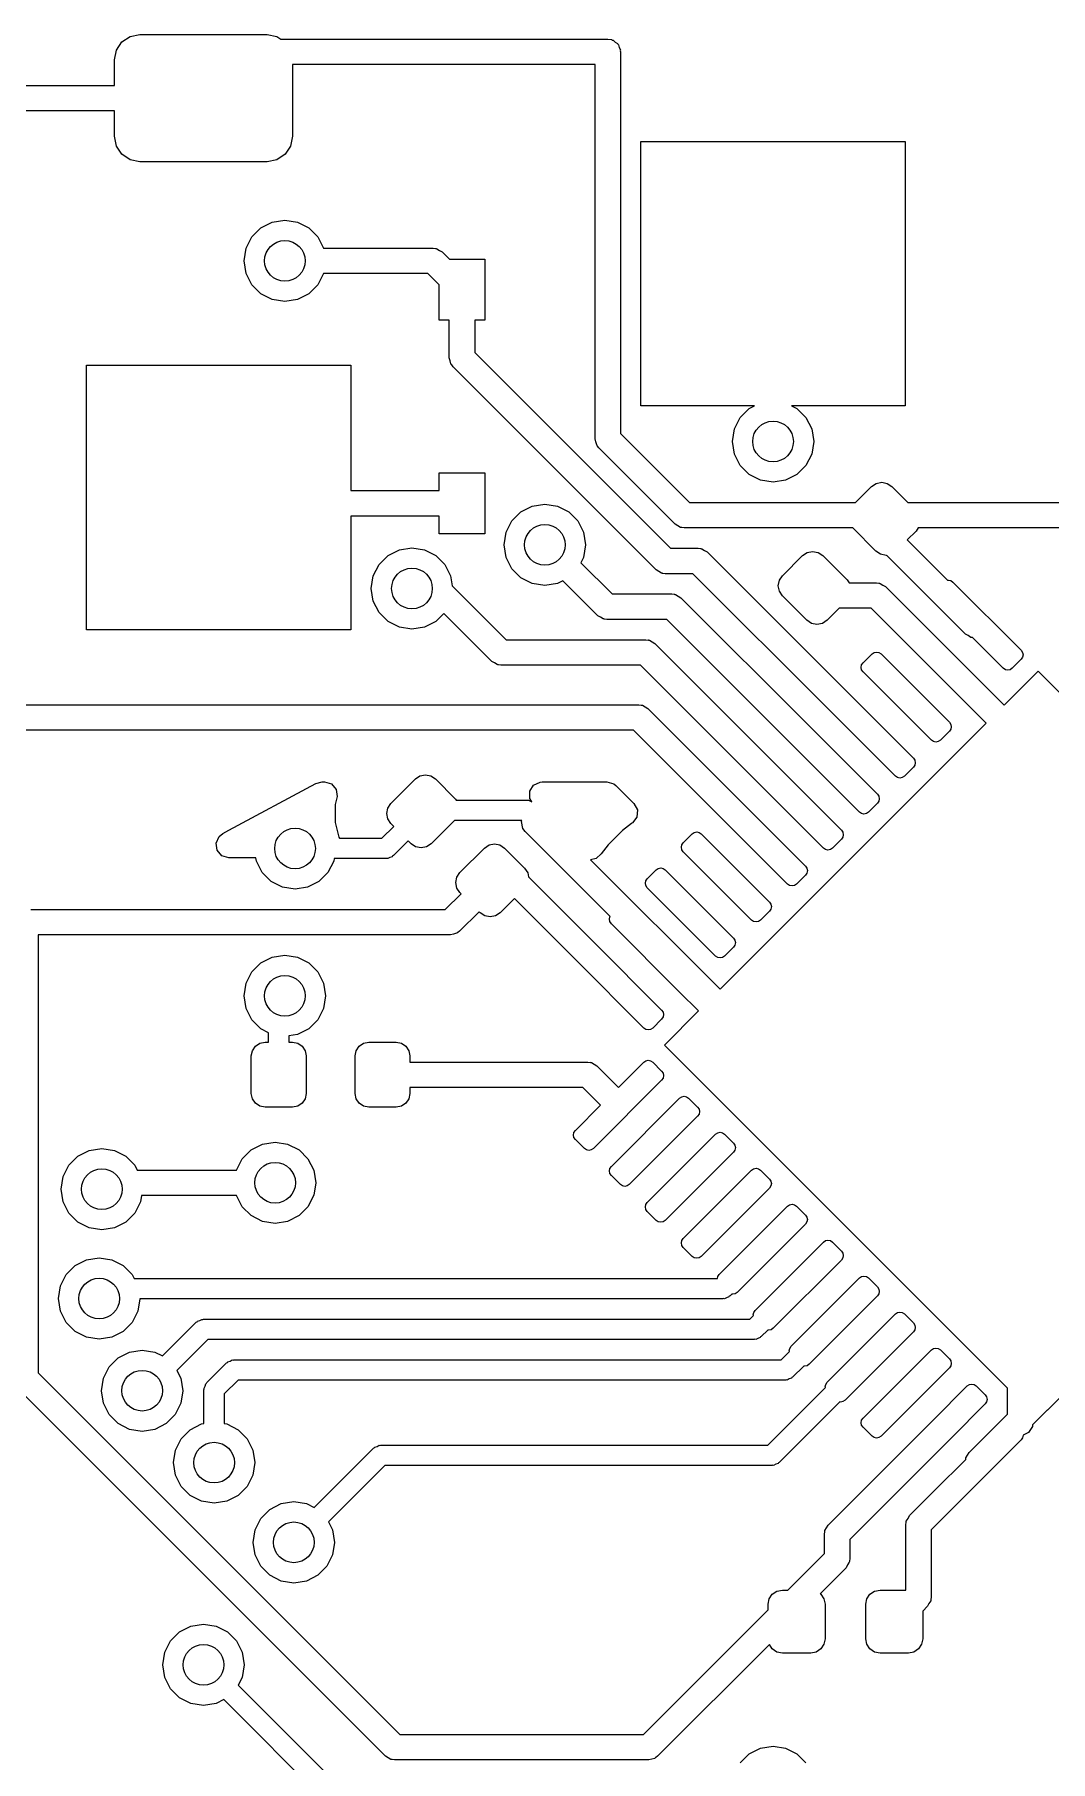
# Model space of a CAD drawing. Extents: x 3.08 to 5.54, y -3.21 to -0.59.
# Drawn here: x 3.99 to 4.383, y -1.644 to -0.975 of the extents above; entities that cross this region are included whole.
import ezdxf

# ---------------------------------------------------------------- set-up
doc = ezdxf.new("R2010")
doc.units = 0
doc.header["$MEASUREMENT"] = 0
doc.layers.add('BLACK', color=7, linetype='CONTINUOUS')

msp = doc.modelspace()

# ---------------------------------------------------------------- linework, layer by layer
at = {"layer": 'BLACK', "linetype": 'CONTINUOUS'}
for p, q in [((4.02675, -0.976143), (4.03051, -0.975394)), ((4.03051, -0.975394), (4.07972, -0.975394)), ((4.07972, -0.975394), (4.08349, -0.976143)), ((4.02067, -0.985236), (4.02142, -0.98147)), ((4.02142, -0.98147), (4.02355, -0.978276)), ((4.02355, -0.978276), (4.02675, -0.976143)), ((4.08349, -0.976143), (4.08499, -0.977146)), ((4.08499, -0.977146), (4.21163, -0.977146)), ((4.21163, -0.977146), (4.21303, -0.977349)), ((4.21303, -0.977349), (4.21333, -0.977542)), ((4.21333, -0.977542), (4.21368, -0.977593)), ((4.21368, -0.977593), (4.21447, -0.978282)), ((4.21447, -0.978282), (4.21536, -0.978852)), ((4.21536, -0.978852), (4.2155, -0.979176)), ((4.2155, -0.979176), (4.21577, -0.979409)), ((4.21577, -0.979409), (4.21607, -0.980417)), ((4.21607, -0.980417), (4.2165, -0.981374)), ((4.2165, -0.981374), (4.21645, -0.981726)), ((4.21645, -0.981726), (4.21655, -0.982067)), ((4.21655, -0.982067), (4.21655, -1.12983)), ((4.02067, -0.995079), (4.02067, -0.985236)), ((4.20671, -0.986989), (4.08957, -0.986989)), ((4.08957, -0.986989), (4.08957, -1.01476)), ((4.20671, -1.13187), (4.20671, -0.986989)), ((3.98224, -0.995079), (4.02067, -0.995079)), ((4.02067, -1.00492), (3.98428, -1.00492)), ((4.02067, -1.01476), (4.02067, -1.00492)), ((4.02142, -1.01853), (4.02067, -1.01476)), ((4.08957, -1.01476), (4.08882, -1.01853)), ((4.02355, -1.02172), (4.02142, -1.01853)), ((4.02675, -1.02386), (4.02355, -1.02172)), ((4.08668, -1.02172), (4.08349, -1.02386)), ((4.08882, -1.01853), (4.08668, -1.02172)), ((4.22441, -1.11909), (4.22441, -1.01673)), ((4.22441, -1.01673), (4.32677, -1.01673)), ((4.32677, -1.01673), (4.32677, -1.11909)), ((4.03051, -1.02461), (4.02675, -1.02386)), ((4.07972, -1.02461), (4.03051, -1.02461)), ((4.08349, -1.02386), (4.07972, -1.02461)), ((4.07736, -1.05025), (4.08175, -1.04801)), ((4.08175, -1.04801), (4.08661, -1.04724)), ((4.08661, -1.04724), (4.09148, -1.04801)), ((4.09148, -1.04801), (4.09587, -1.05025)), ((4.07164, -1.05813), (4.07387, -1.05374)), ((4.07387, -1.05374), (4.07736, -1.05025)), ((4.09587, -1.05025), (4.09935, -1.05374)), ((4.09935, -1.05374), (4.10156, -1.05807)), ((4.07087, -1.06299), (4.07164, -1.05813)), ((4.10156, -1.05807), (4.14403, -1.05807)), ((4.14403, -1.05807), (4.14489, -1.0582)), ((4.14489, -1.0582), (4.14508, -1.05818)), ((4.14508, -1.05818), (4.14517, -1.05824)), ((4.14517, -1.05824), (4.14543, -1.05827)), ((4.14543, -1.05827), (4.14644, -1.05893)), ((4.14644, -1.05893), (4.14751, -1.05951)), ((4.14751, -1.05951), (4.15033, -1.06234)), ((4.15033, -1.06234), (4.16404, -1.06234)), ((4.16404, -1.06234), (4.16404, -1.08596)), ((4.07164, -1.06786), (4.07087, -1.06299)), ((4.07387, -1.07225), (4.07164, -1.06786)), ((4.10156, -1.06791), (4.09935, -1.07225)), ((4.14199, -1.06791), (4.10156, -1.06791)), ((4.14632, -1.07225), (4.14199, -1.06791)), ((4.07736, -1.07573), (4.07387, -1.07225)), ((4.08175, -1.07797), (4.07736, -1.07573)), ((4.09587, -1.07573), (4.09148, -1.07797)), ((4.09935, -1.07225), (4.09587, -1.07573)), ((4.14632, -1.08596), (4.14632, -1.07225)), ((4.08661, -1.07874), (4.08175, -1.07797)), ((4.09148, -1.07797), (4.08661, -1.07874)), ((4.15026, -1.08596), (4.14632, -1.08596)), ((4.15026, -1.10045), (4.15026, -1.08596)), ((4.16404, -1.08596), (4.1601, -1.08596)), ((4.1601, -1.08596), (4.1601, -1.09841)), ((4.1506, -1.10161), (4.15026, -1.10045)), ((4.15086, -1.1028), (4.1506, -1.10161)), ((4.1601, -1.09841), (4.23589, -1.17419)), ((4.00984, -1.20571), (4.00984, -1.10335)), ((4.00984, -1.10335), (4.1122, -1.10335)), ((4.1122, -1.10335), (4.1122, -1.1519)), ((4.15101, -1.103), (4.15086, -1.1028)), ((4.15104, -1.10311), (4.15101, -1.103)), ((4.15118, -1.10323), (4.15104, -1.10311)), ((4.1517, -1.10393), (4.15118, -1.10323)), ((4.23037, -1.18259), (4.1517, -1.10393)), ((4.26841, -1.11909), (4.22441, -1.11909)), ((4.26285, -1.12364), (4.26633, -1.12015)), ((4.26633, -1.12015), (4.26841, -1.11909)), ((4.32677, -1.11909), (4.28277, -1.11909)), ((4.28277, -1.11909), (4.28484, -1.12015)), ((4.28484, -1.12015), (4.28833, -1.12364)), ((4.25984, -1.13289), (4.26061, -1.12803)), ((4.26061, -1.12803), (4.26285, -1.12364)), ((4.28833, -1.12364), (4.29057, -1.12803)), ((4.29057, -1.12803), (4.29134, -1.13289)), ((4.20705, -1.13303), (4.20671, -1.13187)), ((4.20731, -1.13422), (4.20705, -1.13303)), ((4.20746, -1.13442), (4.20731, -1.13422)), ((4.20749, -1.13453), (4.20746, -1.13442)), ((4.20763, -1.13465), (4.20749, -1.13453)), ((4.20815, -1.13535), (4.20763, -1.13465)), ((4.2377, -1.1649), (4.20815, -1.13535)), ((4.21655, -1.12983), (4.24322, -1.1565)), ((4.26061, -1.13776), (4.25984, -1.13289)), ((4.29134, -1.13289), (4.29057, -1.13776)), ((4.26285, -1.14215), (4.26061, -1.13776)), ((4.26633, -1.14563), (4.26285, -1.14215)), ((4.28833, -1.14215), (4.28484, -1.14563)), ((4.29057, -1.13776), (4.28833, -1.14215)), ((4.14632, -1.1519), (4.14632, -1.14501)), ((4.14632, -1.14501), (4.16404, -1.14501)), ((4.16404, -1.14501), (4.16404, -1.16863)), ((4.27072, -1.14787), (4.26633, -1.14563)), ((4.27559, -1.14864), (4.27072, -1.14787)), ((4.28045, -1.14787), (4.27559, -1.14864)), ((4.28484, -1.14563), (4.28045, -1.14787)), ((4.31375, -1.15029), (4.31554, -1.1491)), ((4.31554, -1.1491), (4.31765, -1.14868)), ((4.31765, -1.14868), (4.31975, -1.1491)), ((4.31975, -1.1491), (4.32154, -1.15029)), ((4.1122, -1.1519), (4.14632, -1.1519)), ((4.30754, -1.1565), (4.31375, -1.15029)), ((4.32154, -1.15029), (4.32775, -1.1565)), ((4.14632, -1.16174), (4.1122, -1.16174)), ((4.1122, -1.16174), (4.1122, -1.20571)), ((4.14632, -1.16863), (4.14632, -1.16174)), ((4.17452, -1.16361), (4.178, -1.16013)), ((4.178, -1.16013), (4.18239, -1.15789)), ((4.18239, -1.15789), (4.18726, -1.15712)), ((4.18726, -1.15712), (4.19213, -1.15789)), ((4.19213, -1.15789), (4.19652, -1.16013)), ((4.19652, -1.16013), (4.2, -1.16361)), ((4.24322, -1.1565), (4.30754, -1.1565)), ((4.32775, -1.1565), (4.3921, -1.1565)), ((4.16404, -1.16863), (4.14632, -1.16863)), ((4.17151, -1.17287), (4.17228, -1.168)), ((4.17228, -1.168), (4.17452, -1.16361)), ((4.2, -1.16361), (4.20224, -1.168)), ((4.20224, -1.168), (4.20301, -1.17287)), ((4.23876, -1.16548), (4.2377, -1.1649)), ((4.23978, -1.16614), (4.23876, -1.16548)), ((4.24003, -1.16617), (4.23978, -1.16614)), ((4.24013, -1.16623), (4.24003, -1.16617)), ((4.24031, -1.16621), (4.24013, -1.16623)), ((4.24118, -1.16634), (4.24031, -1.16621)), ((4.30641, -1.16634), (4.24118, -1.16634)), ((4.31542, -1.17535), (4.30641, -1.16634)), ((4.33101, -1.16755), (4.32756, -1.171)), ((4.33182, -1.16634), (4.33101, -1.16755)), ((4.3921, -1.16634), (4.33182, -1.16634)), ((4.12655, -1.17702), (4.13094, -1.17479)), ((4.13094, -1.17479), (4.13581, -1.17402)), ((4.13581, -1.17402), (4.14067, -1.17479)), ((4.14067, -1.17479), (4.14506, -1.17702)), ((4.17228, -1.17773), (4.17151, -1.17287)), ((4.20301, -1.17287), (4.20224, -1.17773)), ((4.23589, -1.17419), (4.2466, -1.17419)), ((4.2466, -1.17419), (4.24747, -1.17432)), ((4.24747, -1.17432), (4.24765, -1.17431)), ((4.24765, -1.17431), (4.24775, -1.17436)), ((4.24775, -1.17436), (4.248, -1.1744)), ((4.248, -1.1744), (4.24902, -1.17505)), ((4.24902, -1.17505), (4.25008, -1.17564)), ((4.25008, -1.17564), (4.30346, -1.22901)), ((4.28702, -1.17702), (4.28881, -1.17582)), ((4.28881, -1.17582), (4.29092, -1.1754)), ((4.29092, -1.1754), (4.29303, -1.17582)), ((4.29303, -1.17582), (4.29482, -1.17702)), ((4.31721, -1.17654), (4.31542, -1.17535)), ((4.32756, -1.171), (4.34316, -1.1866)), ((4.12083, -1.1849), (4.12306, -1.18051)), ((4.12306, -1.18051), (4.12655, -1.17702)), ((4.14506, -1.17702), (4.14855, -1.18051)), ((4.14855, -1.18051), (4.15078, -1.1849)), ((4.17452, -1.18212), (4.17228, -1.17773)), ((4.178, -1.18561), (4.17452, -1.18212)), ((4.20224, -1.17773), (4.20117, -1.17982)), ((4.20117, -1.17982), (4.21325, -1.19189)), ((4.23143, -1.18318), (4.23037, -1.18259)), ((4.27923, -1.18481), (4.28702, -1.17702)), ((4.29482, -1.17702), (4.30428, -1.18648)), ((4.31932, -1.17696), (4.31721, -1.17654)), ((4.31956, -1.17691), (4.31932, -1.17696)), ((4.35009, -1.20744), (4.31956, -1.17691)), ((4.12006, -1.18976), (4.12083, -1.1849)), ((4.15078, -1.1849), (4.15138, -1.1887)), ((4.15138, -1.1887), (4.17227, -1.20959)), ((4.18239, -1.18784), (4.178, -1.18561)), ((4.18726, -1.18861), (4.18239, -1.18784)), ((4.19213, -1.18784), (4.18726, -1.18861)), ((4.19421, -1.18678), (4.19213, -1.18784)), ((4.20773, -1.20029), (4.19421, -1.18678)), ((4.23245, -1.18383), (4.23143, -1.18318)), ((4.2327, -1.18387), (4.23245, -1.18383)), ((4.2328, -1.18392), (4.2327, -1.18387)), ((4.23298, -1.18391), (4.2328, -1.18392)), ((4.23385, -1.18404), (4.23298, -1.18391)), ((4.24456, -1.18404), (4.23385, -1.18404)), ((4.2965, -1.23597), (4.24456, -1.18404)), ((4.27761, -1.18871), (4.27803, -1.1866)), ((4.27803, -1.19082), (4.27761, -1.18871)), ((4.27803, -1.1866), (4.27923, -1.18481)), ((4.30428, -1.18648), (4.30501, -1.18758)), ((4.30501, -1.18758), (4.31566, -1.18758)), ((4.31566, -1.18758), (4.31653, -1.1877)), ((4.31653, -1.1877), (4.31671, -1.18769)), ((4.31671, -1.18769), (4.31681, -1.18774)), ((4.31681, -1.18774), (4.31706, -1.18778)), ((4.31706, -1.18778), (4.31808, -1.18844)), ((4.31808, -1.18844), (4.31914, -1.18902)), ((4.31914, -1.18902), (4.3313, -1.20118)), ((4.34316, -1.1866), (4.34348, -1.18654)), ((4.34348, -1.18654), (4.34442, -1.18672)), ((4.34442, -1.18672), (4.34522, -1.18726)), ((4.34522, -1.18726), (4.37167, -1.2137)), ((4.12083, -1.19463), (4.12006, -1.18976)), ((4.12306, -1.19902), (4.12083, -1.19463)), ((4.21325, -1.19189), (4.23646, -1.19189)), ((4.23646, -1.19189), (4.23733, -1.19202)), ((4.23733, -1.19202), (4.23751, -1.192)), ((4.23751, -1.192), (4.23761, -1.19206)), ((4.23761, -1.19206), (4.23786, -1.19209)), ((4.23786, -1.19209), (4.23888, -1.19275)), ((4.23888, -1.19275), (4.23994, -1.19333)), ((4.23994, -1.19333), (4.28954, -1.24293)), ((4.27923, -1.19261), (4.27803, -1.19082)), ((4.28869, -1.20207), (4.27923, -1.19261)), ((4.12655, -1.2025), (4.12306, -1.19902)), ((4.13094, -1.20474), (4.12655, -1.2025)), ((4.14506, -1.2025), (4.14067, -1.20474)), ((4.14817, -1.1994), (4.14506, -1.2025)), ((4.16676, -1.21799), (4.14817, -1.1994)), ((4.20879, -1.20087), (4.20773, -1.20029)), ((4.20981, -1.20153), (4.20879, -1.20087)), ((4.21006, -1.20157), (4.20981, -1.20153)), ((4.21016, -1.20162), (4.21006, -1.20157)), ((4.21034, -1.20161), (4.21016, -1.20162)), ((4.21121, -1.20173), (4.21034, -1.20161)), ((4.23442, -1.20173), (4.21121, -1.20173)), ((4.28258, -1.24989), (4.23442, -1.20173)), ((4.29048, -1.20327), (4.28869, -1.20207)), ((4.29649, -1.20207), (4.2947, -1.20327)), ((4.30114, -1.19742), (4.29649, -1.20207)), ((4.31362, -1.19742), (4.30114, -1.19742)), ((4.32434, -1.20814), (4.31362, -1.19742)), ((4.3313, -1.20118), (4.3313, -1.20118)), ((4.3313, -1.20118), (4.35775, -1.22762)), ((4.1122, -1.20571), (4.00984, -1.20571)), ((4.13581, -1.20551), (4.13094, -1.20474)), ((4.14067, -1.20474), (4.13581, -1.20551)), ((4.17227, -1.20959), (4.22632, -1.20959)), ((4.22632, -1.20959), (4.22719, -1.20971)), ((4.29259, -1.20369), (4.29048, -1.20327)), ((4.2947, -1.20327), (4.29259, -1.20369)), ((4.35079, -1.23458), (4.32434, -1.20814)), ((4.32434, -1.20814), (4.32434, -1.20814)), ((4.35115, -1.20802), (4.35009, -1.20744)), ((4.35217, -1.20868), (4.35115, -1.20802)), ((4.35242, -1.20871), (4.35217, -1.20868)), ((4.35252, -1.20877), (4.35242, -1.20871)), ((4.3527, -1.20876), (4.35252, -1.20877)), ((4.35282, -1.20877), (4.3527, -1.20876)), ((4.36471, -1.22066), (4.35282, -1.20877)), ((4.22719, -1.20971), (4.22737, -1.2097)), ((4.22737, -1.2097), (4.22747, -1.20976)), ((4.22747, -1.20976), (4.22772, -1.20979)), ((4.22772, -1.20979), (4.22874, -1.21045)), ((4.22874, -1.21045), (4.2298, -1.21103)), ((4.2298, -1.21103), (4.27562, -1.25685)), ((4.31042, -1.21858), (4.3139, -1.2151)), ((4.3139, -1.2151), (4.3147, -1.21456)), ((4.3147, -1.21456), (4.31564, -1.21437)), ((4.31564, -1.21437), (4.31658, -1.21456)), ((4.31658, -1.21456), (4.31738, -1.2151)), ((4.31738, -1.2151), (4.34383, -1.24154)), ((4.37167, -1.2137), (4.3722, -1.2145)), ((4.3722, -1.2145), (4.37239, -1.21544)), ((4.37239, -1.21544), (4.3722, -1.21639)), ((4.16782, -1.21857), (4.16676, -1.21799)), ((4.16884, -1.21923), (4.16782, -1.21857)), ((4.16909, -1.21927), (4.16884, -1.21923)), ((4.16919, -1.21932), (4.16909, -1.21927)), ((4.16937, -1.21931), (4.16919, -1.21932)), ((4.17024, -1.21943), (4.16937, -1.21931)), ((4.22428, -1.21943), (4.17024, -1.21943)), ((4.26866, -1.26381), (4.22428, -1.21943)), ((4.3097, -1.22032), (4.30989, -1.21937)), ((4.30989, -1.22126), (4.3097, -1.22032)), ((4.30989, -1.21937), (4.31042, -1.21858)), ((4.31042, -1.22206), (4.30989, -1.22126)), ((4.33687, -1.2485), (4.31042, -1.22206)), ((4.36551, -1.2212), (4.36471, -1.22066)), ((4.36506, -1.23493), (4.37828, -1.22171)), ((4.36645, -1.22138), (4.36551, -1.2212)), ((4.36739, -1.2212), (4.36645, -1.22138)), ((4.36819, -1.22066), (4.36739, -1.2212)), ((4.37167, -1.21718), (4.36819, -1.22066)), ((4.3722, -1.21639), (4.37167, -1.21718)), ((4.37828, -1.22171), (4.43326, -1.27669)), ((4.30346, -1.22901), (4.30346, -1.22901)), ((4.30346, -1.22901), (4.32991, -1.25546)), ((4.35775, -1.22762), (4.35775, -1.22762)), ((4.35775, -1.22762), (4.36506, -1.23493)), ((3.96228, -1.23475), (4.22364, -1.23475)), ((4.22364, -1.23475), (4.22451, -1.23488)), ((4.22451, -1.23488), (4.22469, -1.23486)), ((4.22469, -1.23486), (4.22479, -1.23492)), ((4.22479, -1.23492), (4.22504, -1.23495)), ((4.22504, -1.23495), (4.22606, -1.23561)), ((4.22606, -1.23561), (4.22712, -1.23619)), ((4.22712, -1.23619), (4.2617, -1.27077)), ((4.32295, -1.26242), (4.2965, -1.23597)), ((4.2965, -1.23597), (4.2965, -1.23597)), ((4.3581, -1.24189), (4.35079, -1.23458)), ((4.35079, -1.23458), (4.35079, -1.23458)), ((4.25511, -1.34488), (4.3581, -1.24189)), ((4.28954, -1.24293), (4.28954, -1.24293)), ((4.28954, -1.24293), (4.31599, -1.26938)), ((4.34383, -1.24154), (4.34436, -1.24234)), ((4.34436, -1.24234), (4.34455, -1.24328)), ((4.2216, -1.24459), (3.96228, -1.24459)), ((4.25474, -1.27773), (4.2216, -1.24459)), ((4.33767, -1.24904), (4.33687, -1.2485)), ((4.33861, -1.24922), (4.33767, -1.24904)), ((4.33955, -1.24904), (4.33861, -1.24922)), ((4.34035, -1.2485), (4.33955, -1.24904)), ((4.34383, -1.24502), (4.34035, -1.2485)), ((4.34436, -1.24422), (4.34383, -1.24502)), ((4.34455, -1.24328), (4.34436, -1.24422)), ((4.30903, -1.27634), (4.28258, -1.24989)), ((4.28258, -1.24989), (4.28258, -1.24989)), ((4.32991, -1.25546), (4.33044, -1.25626)), ((4.33044, -1.25626), (4.33063, -1.2572)), ((4.13712, -1.26348), (4.13891, -1.26229)), ((4.13891, -1.26229), (4.14102, -1.26187)), ((4.14102, -1.26187), (4.14313, -1.26229)), ((4.14313, -1.26229), (4.14491, -1.26348)), ((4.27562, -1.25685), (4.27562, -1.25685)), ((4.27562, -1.25685), (4.30207, -1.2833)), ((4.32375, -1.26295), (4.32295, -1.26242)), ((4.32469, -1.26314), (4.32375, -1.26295)), ((4.32563, -1.26295), (4.32469, -1.26314)), ((4.32643, -1.26242), (4.32563, -1.26295)), ((4.32991, -1.25894), (4.32643, -1.26242)), ((4.33044, -1.25814), (4.32991, -1.25894)), ((4.33063, -1.2572), (4.33044, -1.25814)), ((4.06497, -1.28332), (4.09866, -1.2652)), ((4.09866, -1.2652), (4.10101, -1.26461)), ((4.10101, -1.26461), (4.10196, -1.26461)), ((4.10196, -1.26461), (4.10464, -1.2654)), ((4.10464, -1.2654), (4.10647, -1.26751)), ((4.10647, -1.26751), (4.10687, -1.27028)), ((4.12765, -1.27295), (4.13712, -1.26348)), ((4.14491, -1.26348), (4.15271, -1.27127)), ((4.18139, -1.26821), (4.18289, -1.26585)), ((4.18141, -1.27101), (4.18139, -1.26821)), ((4.18289, -1.26585), (4.18542, -1.26467)), ((4.18542, -1.26467), (4.18616, -1.26461)), ((4.18616, -1.26461), (4.21126, -1.26461)), ((4.21126, -1.26461), (4.21394, -1.2654)), ((4.21394, -1.2654), (4.21476, -1.26607)), ((4.21476, -1.26607), (4.22172, -1.27302)), ((4.29511, -1.29026), (4.26866, -1.26381)), ((4.26866, -1.26381), (4.26866, -1.26381)), ((4.31599, -1.26938), (4.31652, -1.27018)), ((4.10612, -1.27332), (4.10604, -1.27393)), ((4.10604, -1.27393), (4.10604, -1.27975)), ((4.10676, -1.27081), (4.10612, -1.27332)), ((4.10687, -1.27028), (4.10676, -1.27081)), ((4.12604, -1.27684), (4.12646, -1.27473)), ((4.12646, -1.27473), (4.12765, -1.27295)), ((4.15271, -1.27127), (4.15296, -1.27165)), ((4.15296, -1.27165), (4.18025, -1.27165)), ((4.18025, -1.27165), (4.18055, -1.27175)), ((4.18055, -1.27175), (4.18086, -1.2717)), ((4.18086, -1.2717), (4.18168, -1.27212)), ((4.18226, -1.27231), (4.18141, -1.27101)), ((4.18168, -1.27212), (4.18226, -1.27231)), ((4.22172, -1.27302), (4.22306, -1.27547)), ((4.22306, -1.27547), (4.22286, -1.27826)), ((4.2617, -1.27077), (4.28815, -1.29722)), ((4.30983, -1.27687), (4.30903, -1.27634)), ((4.31251, -1.27634), (4.31171, -1.27687)), ((4.31599, -1.27286), (4.31251, -1.27634)), ((4.31652, -1.27206), (4.31599, -1.27286)), ((4.31652, -1.27018), (4.31671, -1.27112)), ((4.31671, -1.27112), (4.31652, -1.27206)), ((4.10604, -1.27975), (4.10612, -1.28037)), ((4.10612, -1.28037), (4.10756, -1.28601)), ((4.12418, -1.28644), (4.12877, -1.28185)), ((4.12646, -1.27895), (4.12604, -1.27684)), ((4.12765, -1.28074), (4.12646, -1.27895)), ((4.12877, -1.28185), (4.12765, -1.28074)), ((4.15225, -1.27953), (4.14324, -1.28853)), ((4.17837, -1.27953), (4.15225, -1.27953)), ((4.1782, -1.27999), (4.17837, -1.27953)), ((4.17878, -1.2827), (4.1782, -1.27999)), ((4.17963, -1.28383), (4.17878, -1.2827)), ((4.22079, -1.28072), (4.21727, -1.28341)), ((4.22095, -1.28065), (4.22079, -1.28072)), ((4.22118, -1.2805), (4.22095, -1.28065)), ((4.22286, -1.27826), (4.22118, -1.2805)), ((4.28119, -1.30418), (4.25474, -1.27773)), ((4.31077, -1.27706), (4.30983, -1.27687)), ((4.31171, -1.27687), (4.31077, -1.27706)), ((4.05997, -1.28829), (4.06113, -1.28575)), ((4.06037, -1.29106), (4.05997, -1.28829)), ((4.06113, -1.28575), (4.06253, -1.28463)), ((4.06253, -1.28463), (4.06497, -1.28332)), ((4.10756, -1.28601), (4.10773, -1.28644)), ((4.10773, -1.28644), (4.12418, -1.28644)), ((4.13433, -1.28742), (4.1286, -1.29316)), ((4.13545, -1.28853), (4.13433, -1.28742)), ((4.13724, -1.28973), (4.13545, -1.28853)), ((4.13935, -1.29015), (4.13724, -1.28973)), ((4.14145, -1.28973), (4.13935, -1.29015)), ((4.14324, -1.28853), (4.14145, -1.28973)), ((4.16384, -1.29021), (4.16563, -1.28901)), ((4.16563, -1.28901), (4.16774, -1.28859)), ((4.16774, -1.28859), (4.16985, -1.28901)), ((4.16985, -1.28901), (4.17164, -1.29021)), ((4.21251, -1.31672), (4.17963, -1.28383)), ((4.21171, -1.28898), (4.20901, -1.29249)), ((4.21727, -1.28341), (4.21171, -1.28898)), ((4.2401, -1.28991), (4.24029, -1.28897)), ((4.24029, -1.28897), (4.24082, -1.28817)), ((4.24082, -1.28817), (4.2443, -1.28469)), ((4.2443, -1.28469), (4.2451, -1.28416)), ((4.2451, -1.28416), (4.24604, -1.28397)), ((4.24604, -1.28397), (4.24699, -1.28416)), ((4.24699, -1.28416), (4.24778, -1.28469)), ((4.24778, -1.28469), (4.27423, -1.31114)), ((4.30207, -1.28678), (4.29859, -1.29026)), ((4.30207, -1.2833), (4.3026, -1.2841)), ((4.3026, -1.28598), (4.30207, -1.28678)), ((4.3026, -1.2841), (4.30279, -1.28504)), ((4.30279, -1.28504), (4.3026, -1.28598)), ((4.0622, -1.29317), (4.06037, -1.29106)), ((4.06488, -1.29396), (4.0622, -1.29317)), ((4.07537, -1.29396), (4.06488, -1.29396)), ((4.07557, -1.29524), (4.07537, -1.29396)), ((4.07781, -1.29963), (4.07557, -1.29524)), ((4.10553, -1.29524), (4.10329, -1.29963)), ((4.10568, -1.29431), (4.10553, -1.29524)), ((4.12581, -1.29431), (4.10568, -1.29431)), ((4.12612, -1.29421), (4.12581, -1.29431)), ((4.12643, -1.29426), (4.12612, -1.29421)), ((4.12725, -1.29384), (4.12643, -1.29426)), ((4.12813, -1.29356), (4.12725, -1.29384)), ((4.12831, -1.2933), (4.12813, -1.29356)), ((4.1286, -1.29316), (4.12831, -1.2933)), ((4.15438, -1.29967), (4.16384, -1.29021)), ((4.17164, -1.29021), (4.17943, -1.298)), ((4.20709, -1.29432), (4.20496, -1.29474)), ((4.20496, -1.29474), (4.25511, -1.34488)), ((4.20901, -1.2925), (4.20709, -1.29432)), ((4.20901, -1.29249), (4.20901, -1.2925)), ((4.24029, -1.29085), (4.2401, -1.28991)), ((4.24082, -1.29165), (4.24029, -1.29085)), ((4.26727, -1.3181), (4.24082, -1.29165)), ((4.29591, -1.29079), (4.29511, -1.29026)), ((4.29685, -1.29098), (4.29591, -1.29079)), ((4.29779, -1.29079), (4.29685, -1.29098)), ((4.29859, -1.29026), (4.29779, -1.29079)), ((4.08129, -1.30311), (4.07781, -1.29963)), ((4.08568, -1.30535), (4.08129, -1.30311)), ((4.09981, -1.30311), (4.09542, -1.30535)), ((4.10329, -1.29963), (4.09981, -1.30311)), ((4.15276, -1.30357), (4.15318, -1.30146)), ((4.15318, -1.30146), (4.15438, -1.29967)), ((4.17943, -1.298), (4.18063, -1.29979)), ((4.18063, -1.29979), (4.18094, -1.30137)), ((4.18094, -1.30137), (4.20603, -1.32645)), ((4.22618, -1.30383), (4.22637, -1.30289)), ((4.22637, -1.30289), (4.22691, -1.30209)), ((4.22691, -1.30209), (4.23038, -1.29861)), ((4.23038, -1.29861), (4.23118, -1.29808)), ((4.23118, -1.29808), (4.23212, -1.29789)), ((4.23212, -1.29789), (4.23307, -1.29808)), ((4.23307, -1.29808), (4.23386, -1.29861)), ((4.23386, -1.29861), (4.26031, -1.32506)), ((4.28815, -1.3007), (4.28467, -1.30418)), ((4.28815, -1.29722), (4.28868, -1.29802)), ((4.28868, -1.2999), (4.28815, -1.3007)), ((4.28868, -1.29802), (4.28887, -1.29896)), ((4.28887, -1.29896), (4.28868, -1.2999)), ((4.09055, -1.30612), (4.08568, -1.30535)), ((4.09542, -1.30535), (4.09055, -1.30612)), ((4.1487, -1.31398), (4.1548, -1.30788)), ((4.15318, -1.30568), (4.15276, -1.30357)), ((4.15438, -1.30747), (4.15318, -1.30568)), ((4.1548, -1.30788), (4.15438, -1.30747)), ((4.17544, -1.30979), (4.16997, -1.31526)), ((4.19907, -1.33341), (4.17544, -1.30979)), ((4.22637, -1.30477), (4.22618, -1.30383)), ((4.22691, -1.30557), (4.22637, -1.30477)), ((4.25335, -1.33202), (4.22691, -1.30557)), ((4.28199, -1.30471), (4.28119, -1.30418)), ((4.28293, -1.3049), (4.28199, -1.30471)), ((4.28387, -1.30471), (4.28293, -1.3049)), ((4.28467, -1.30418), (4.28387, -1.30471)), ((3.98826, -1.31398), (4.1487, -1.31398)), ((4.16176, -1.31484), (4.15422, -1.32238)), ((4.16217, -1.31526), (4.16176, -1.31484)), ((4.16396, -1.31645), (4.16217, -1.31526)), ((4.16607, -1.31687), (4.16396, -1.31645)), ((4.16818, -1.31645), (4.16607, -1.31687)), ((4.16997, -1.31526), (4.16818, -1.31645)), ((4.27423, -1.31462), (4.27075, -1.3181)), ((4.27423, -1.31114), (4.27476, -1.31194)), ((4.27476, -1.31382), (4.27423, -1.31462)), ((4.27476, -1.31194), (4.27495, -1.31288)), ((4.27495, -1.31288), (4.27476, -1.31382)), ((4.15309, -1.32322), (4.1519, -1.32348)), ((4.15329, -1.32307), (4.15309, -1.32322)), ((4.1534, -1.32304), (4.15329, -1.32307)), ((4.15352, -1.3229), (4.1534, -1.32304)), ((4.15422, -1.32238), (4.15352, -1.3229)), ((4.21226, -1.31775), (4.21245, -1.31681)), ((4.21245, -1.31869), (4.21226, -1.31775)), ((4.21245, -1.31681), (4.21251, -1.31672)), ((4.21299, -1.31949), (4.21245, -1.31869)), ((4.23943, -1.34594), (4.21299, -1.31949)), ((4.26807, -1.31863), (4.26727, -1.3181)), ((4.26901, -1.31882), (4.26807, -1.31863)), ((4.26995, -1.31863), (4.26901, -1.31882)), ((4.27075, -1.3181), (4.26995, -1.31863)), ((4.15074, -1.32382), (3.99114, -1.32382)), ((3.99114, -1.32382), (3.99114, -1.49336)), ((4.1519, -1.32348), (4.15074, -1.32382)), ((4.20603, -1.32645), (4.23247, -1.3529)), ((4.26031, -1.32854), (4.25683, -1.33202)), ((4.26031, -1.32506), (4.26085, -1.32586)), ((4.26085, -1.32774), (4.26031, -1.32854)), ((4.26085, -1.32586), (4.26103, -1.3268)), ((4.26103, -1.3268), (4.26085, -1.32774)), ((4.07387, -1.33816), (4.07736, -1.33468)), ((4.07736, -1.33468), (4.08175, -1.33244)), ((4.08175, -1.33244), (4.08661, -1.33167)), ((4.08661, -1.33167), (4.09148, -1.33244)), ((4.09148, -1.33244), (4.09587, -1.33468)), ((4.09587, -1.33468), (4.09935, -1.33816)), ((4.22551, -1.35986), (4.19907, -1.33341)), ((4.25415, -1.33255), (4.25335, -1.33202)), ((4.25509, -1.33274), (4.25415, -1.33255)), ((4.25603, -1.33255), (4.25509, -1.33274)), ((4.25683, -1.33202), (4.25603, -1.33255)), ((4.07087, -1.34742), (4.07164, -1.34255)), ((4.07164, -1.34255), (4.07387, -1.33816)), ((4.09935, -1.33816), (4.10159, -1.34255)), ((4.10159, -1.34255), (4.10236, -1.34742)), ((4.07164, -1.35229), (4.07087, -1.34742)), ((4.10236, -1.34742), (4.10159, -1.35229)), ((4.24674, -1.35325), (4.23943, -1.34594)), ((4.23943, -1.34594), (4.23943, -1.34594)), ((4.07387, -1.35668), (4.07164, -1.35229)), ((4.10159, -1.35229), (4.09935, -1.35668)), ((4.23247, -1.35638), (4.22899, -1.35986)), ((4.23247, -1.3529), (4.23301, -1.3537)), ((4.23301, -1.35558), (4.23247, -1.35638)), ((4.23301, -1.3537), (4.23319, -1.35464)), ((4.23319, -1.35464), (4.23301, -1.35558)), ((4.23352, -1.36647), (4.24674, -1.35325)), ((4.07736, -1.36016), (4.07387, -1.35668)), ((4.08031, -1.36167), (4.07736, -1.36016)), ((4.08031, -1.36535), (4.08031, -1.36167)), ((4.09148, -1.3624), (4.08819, -1.36292)), ((4.08819, -1.36292), (4.08819, -1.36535)), ((4.09587, -1.36016), (4.09148, -1.3624)), ((4.09935, -1.35668), (4.09587, -1.36016)), ((4.22631, -1.36039), (4.22551, -1.35986)), ((4.22725, -1.36058), (4.22631, -1.36039)), ((4.22819, -1.36039), (4.22725, -1.36058)), ((4.22899, -1.35986), (4.22819, -1.36039)), ((4.07362, -1.37067), (4.07403, -1.36864)), ((4.07403, -1.36864), (4.07518, -1.36691)), ((4.07518, -1.36691), (4.0769, -1.36576)), ((4.0769, -1.36576), (4.07894, -1.36535)), ((4.07894, -1.36535), (4.08031, -1.36535)), ((4.08819, -1.36535), (4.08957, -1.36535)), ((4.08957, -1.36535), (4.0916, -1.36576)), ((4.0916, -1.36576), (4.09333, -1.36691)), ((4.09333, -1.36691), (4.09448, -1.36864)), ((4.09448, -1.36864), (4.09488, -1.37067)), ((4.11378, -1.37067), (4.11418, -1.36864)), ((4.11418, -1.36864), (4.11534, -1.36691)), ((4.11534, -1.36691), (4.11706, -1.36576)), ((4.11706, -1.36576), (4.11909, -1.36535)), ((4.11909, -1.36535), (4.12972, -1.36535)), ((4.12972, -1.36535), (4.13176, -1.36576)), ((4.13176, -1.36576), (4.13348, -1.36691)), ((4.13348, -1.36691), (4.13463, -1.36864)), ((4.13463, -1.36864), (4.13504, -1.37067)), ((4.36632, -1.49928), (4.23352, -1.36647)), ((4.07362, -1.38524), (4.07362, -1.37067)), ((4.09488, -1.37067), (4.09488, -1.38524)), ((4.11378, -1.38524), (4.11378, -1.37067)), ((4.13504, -1.37067), (4.13504, -1.37303)), ((4.13504, -1.37303), (4.20394, -1.37303)), ((4.20394, -1.37303), (4.20481, -1.37316)), ((4.20481, -1.37316), (4.20499, -1.37314)), ((4.20499, -1.37314), (4.20508, -1.3732)), ((4.20508, -1.3732), (4.20534, -1.37323)), ((4.20534, -1.37323), (4.20635, -1.37389)), ((4.20635, -1.37389), (4.20742, -1.37447)), ((4.20742, -1.37447), (4.21577, -1.38282)), ((4.21577, -1.38282), (4.22551, -1.37308)), ((4.22551, -1.37308), (4.22631, -1.37255)), ((4.22631, -1.37255), (4.22725, -1.37236)), ((4.22725, -1.37236), (4.22819, -1.37255)), ((4.22819, -1.37255), (4.22899, -1.37308)), ((4.22899, -1.37308), (4.23247, -1.37656)), ((4.23247, -1.37656), (4.23301, -1.37736)), ((4.2019, -1.38287), (4.13504, -1.38287)), ((4.13504, -1.38287), (4.13504, -1.38524)), ((4.20881, -1.38978), (4.2019, -1.38287)), ((4.23247, -1.38004), (4.20603, -1.40649)), ((4.23301, -1.37924), (4.23247, -1.38004)), ((4.23301, -1.37736), (4.23319, -1.3783)), ((4.23319, -1.3783), (4.23301, -1.37924)), ((4.07403, -1.38727), (4.07362, -1.38524)), ((4.07518, -1.38899), (4.07403, -1.38727)), ((4.0769, -1.39015), (4.07518, -1.38899)), ((4.09333, -1.38899), (4.0916, -1.39015)), ((4.09448, -1.38727), (4.09333, -1.38899)), ((4.09488, -1.38524), (4.09448, -1.38727)), ((4.11418, -1.38727), (4.11378, -1.38524)), ((4.11534, -1.38899), (4.11418, -1.38727)), ((4.11706, -1.39015), (4.11534, -1.38899)), ((4.13348, -1.38899), (4.13176, -1.39015)), ((4.13463, -1.38727), (4.13348, -1.38899)), ((4.13504, -1.38524), (4.13463, -1.38727)), ((4.19907, -1.39953), (4.20881, -1.38978)), ((4.21299, -1.41345), (4.23943, -1.387)), ((4.23943, -1.387), (4.24023, -1.38647)), ((4.24023, -1.38647), (4.24117, -1.38628)), ((4.24117, -1.38628), (4.24211, -1.38647)), ((4.24211, -1.38647), (4.24291, -1.387)), ((4.24291, -1.387), (4.24639, -1.39048)), ((4.07894, -1.39055), (4.0769, -1.39015)), ((4.08957, -1.39055), (4.07894, -1.39055)), ((4.0916, -1.39015), (4.08957, -1.39055)), ((4.11909, -1.39055), (4.11706, -1.39015)), ((4.12972, -1.39055), (4.11909, -1.39055)), ((4.13176, -1.39015), (4.12972, -1.39055)), ((4.24639, -1.39396), (4.21995, -1.42041)), ((4.24639, -1.39048), (4.24693, -1.39128)), ((4.24693, -1.39316), (4.24639, -1.39396)), ((4.24693, -1.39128), (4.24711, -1.39222)), ((4.24711, -1.39222), (4.24693, -1.39316)), ((4.19835, -1.40127), (4.19853, -1.40033)), ((4.19853, -1.40221), (4.19835, -1.40127)), ((4.19853, -1.40033), (4.19907, -1.39953)), ((4.19907, -1.40301), (4.19853, -1.40221)), ((4.20255, -1.40649), (4.19907, -1.40301)), ((4.22691, -1.42737), (4.25335, -1.40092)), ((4.25335, -1.40092), (4.25415, -1.40039)), ((4.25415, -1.40039), (4.25509, -1.4002)), ((4.25509, -1.4002), (4.25603, -1.40039)), ((4.25603, -1.40039), (4.25683, -1.40092)), ((4.25683, -1.40092), (4.26031, -1.4044)), ((4.00301, -1.41299), (4.00649, -1.4095)), ((4.00649, -1.4095), (4.01088, -1.40727)), ((4.01088, -1.40727), (4.01575, -1.4065)), ((4.01575, -1.4065), (4.02061, -1.40727)), ((4.02061, -1.40727), (4.025, -1.4095)), ((4.025, -1.4095), (4.02849, -1.41299)), ((4.07008, -1.41049), (4.07356, -1.407)), ((4.07356, -1.407), (4.07795, -1.40477)), ((4.07795, -1.40477), (4.08282, -1.404)), ((4.08282, -1.404), (4.08769, -1.40477)), ((4.08769, -1.40477), (4.09208, -1.407)), ((4.09208, -1.407), (4.09556, -1.41049)), ((4.20334, -1.40702), (4.20255, -1.40649)), ((4.20429, -1.40721), (4.20334, -1.40702)), ((4.20523, -1.40702), (4.20429, -1.40721)), ((4.20603, -1.40649), (4.20523, -1.40702)), ((4.26031, -1.40788), (4.23386, -1.43433)), ((4.26031, -1.4044), (4.26085, -1.4052)), ((4.26085, -1.40708), (4.26031, -1.40788)), ((4.26085, -1.4052), (4.26103, -1.40614)), ((4.26103, -1.40614), (4.26085, -1.40708)), ((4.00077, -1.41738), (4.00301, -1.41299)), ((4.02849, -1.41299), (4.02942, -1.41482)), ((4.02942, -1.41482), (4.06787, -1.41482)), ((4.06787, -1.41482), (4.07008, -1.41049)), ((4.09556, -1.41049), (4.0978, -1.41488)), ((4.0978, -1.41488), (4.09857, -1.41974)), ((4.21226, -1.41519), (4.21245, -1.41425)), ((4.21245, -1.41613), (4.21226, -1.41519)), ((4.21245, -1.41425), (4.21299, -1.41345)), ((4.21299, -1.41693), (4.21245, -1.41613)), ((4.24082, -1.44129), (4.26727, -1.41484)), ((4.26727, -1.41484), (4.26807, -1.41431)), ((4.26807, -1.41431), (4.26901, -1.41412)), ((4.26901, -1.41412), (4.26995, -1.41431)), ((4.26995, -1.41431), (4.27075, -1.41484)), ((4.27075, -1.41484), (4.27423, -1.41832)), ((4.47502, -1.41449), (4.38179, -1.50772)), ((4, -1.42224), (4.00077, -1.41738)), ((4.00077, -1.42711), (4, -1.42224)), ((4.09857, -1.41974), (4.0978, -1.42461)), ((4.21647, -1.42041), (4.21299, -1.41693)), ((4.21726, -1.42094), (4.21647, -1.42041)), ((4.21821, -1.42113), (4.21726, -1.42094)), ((4.21915, -1.42094), (4.21821, -1.42113)), ((4.21995, -1.42041), (4.21915, -1.42094)), ((4.27423, -1.4218), (4.24778, -1.44825)), ((4.27423, -1.41832), (4.27476, -1.41912)), ((4.27476, -1.421), (4.27423, -1.4218)), ((4.27476, -1.41912), (4.27495, -1.42006)), ((4.27495, -1.42006), (4.27476, -1.421)), ((4.00301, -1.4315), (4.00077, -1.42711)), ((4.03072, -1.42711), (4.02849, -1.4315)), ((4.03111, -1.42467), (4.03072, -1.42711)), ((4.06787, -1.42467), (4.03111, -1.42467)), ((4.07008, -1.429), (4.06787, -1.42467)), ((4.07356, -1.43248), (4.07008, -1.429)), ((4.09556, -1.429), (4.09208, -1.43248)), ((4.0978, -1.42461), (4.09556, -1.429)), ((4.22618, -1.42911), (4.22637, -1.42816)), ((4.22637, -1.43005), (4.22618, -1.42911)), ((4.22637, -1.42816), (4.22691, -1.42737)), ((4.22691, -1.43085), (4.22637, -1.43005)), ((4.25474, -1.45521), (4.28119, -1.42876)), ((4.28119, -1.42876), (4.28199, -1.42823)), ((4.28199, -1.42823), (4.28293, -1.42804)), ((4.28293, -1.42804), (4.28387, -1.42823)), ((4.28387, -1.42823), (4.28467, -1.42876)), ((4.28467, -1.42876), (4.28815, -1.43224)), ((4.00649, -1.43498), (4.00301, -1.4315)), ((4.01088, -1.43722), (4.00649, -1.43498)), ((4.025, -1.43498), (4.02061, -1.43722)), ((4.02849, -1.4315), (4.025, -1.43498)), ((4.07795, -1.43472), (4.07356, -1.43248)), ((4.08282, -1.43549), (4.07795, -1.43472)), ((4.08769, -1.43472), (4.08282, -1.43549)), ((4.09208, -1.43248), (4.08769, -1.43472)), ((4.23038, -1.43433), (4.22691, -1.43085)), ((4.23118, -1.43486), (4.23038, -1.43433)), ((4.23212, -1.43505), (4.23118, -1.43486)), ((4.23307, -1.43486), (4.23212, -1.43505)), ((4.23386, -1.43433), (4.23307, -1.43486)), ((4.28815, -1.43572), (4.2617, -1.46217)), ((4.28815, -1.43224), (4.28868, -1.43304)), ((4.28868, -1.43492), (4.28815, -1.43572)), ((4.28868, -1.43304), (4.28887, -1.43398)), ((4.28887, -1.43398), (4.28868, -1.43492)), ((4.01575, -1.43799), (4.01088, -1.43722)), ((4.02061, -1.43722), (4.01575, -1.43799)), ((4.2401, -1.44303), (4.24029, -1.44208)), ((4.24029, -1.44397), (4.2401, -1.44303)), ((4.24029, -1.44208), (4.24082, -1.44129)), ((4.26866, -1.46912), (4.29511, -1.44268)), ((4.29511, -1.44268), (4.29591, -1.44214)), ((4.29591, -1.44214), (4.29685, -1.44196)), ((4.29685, -1.44196), (4.29779, -1.44214)), ((4.29779, -1.44214), (4.29859, -1.44268)), ((4.29859, -1.44268), (4.30207, -1.44616)), ((4.00549, -1.45183), (4.00988, -1.44959)), ((4.00988, -1.44959), (4.01474, -1.44882)), ((4.01474, -1.44882), (4.01961, -1.44959)), ((4.01961, -1.44959), (4.024, -1.45183)), ((4.24082, -1.44477), (4.24029, -1.44397)), ((4.2443, -1.44825), (4.24082, -1.44477)), ((4.2451, -1.44878), (4.2443, -1.44825)), ((4.24604, -1.44897), (4.2451, -1.44878)), ((4.24699, -1.44878), (4.24604, -1.44897)), ((4.24778, -1.44825), (4.24699, -1.44878)), ((4.30207, -1.44964), (4.27562, -1.47608)), ((4.30207, -1.44616), (4.3026, -1.44696)), ((4.3026, -1.44884), (4.30207, -1.44964)), ((4.3026, -1.44696), (4.30279, -1.4479)), ((4.30279, -1.4479), (4.3026, -1.44884)), ((3.99977, -1.4597), (4.002, -1.45531)), ((4.002, -1.45531), (4.00549, -1.45183)), ((4.024, -1.45183), (4.02748, -1.45531)), ((4.02748, -1.45531), (4.02825, -1.45682)), ((4.02825, -1.45682), (4.25405, -1.45682)), ((4.25405, -1.45682), (4.25421, -1.456)), ((4.25421, -1.456), (4.25474, -1.45521)), ((4.28258, -1.48304), (4.30903, -1.4566)), ((4.30903, -1.4566), (4.30983, -1.45606)), ((4.30983, -1.45606), (4.31077, -1.45588)), ((4.31077, -1.45588), (4.31171, -1.45606)), ((4.31171, -1.45606), (4.31251, -1.4566)), ((4.31251, -1.4566), (4.31599, -1.46008)), ((3.999, -1.46457), (3.99977, -1.4597)), ((4.25893, -1.46354), (4.25865, -1.46369)), ((4.25965, -1.46282), (4.25893, -1.46354)), ((4.25996, -1.46289), (4.25965, -1.46282)), ((4.26091, -1.4627), (4.25996, -1.46289)), ((4.2617, -1.46217), (4.26091, -1.4627)), ((4.31599, -1.46356), (4.28954, -1.49)), ((4.31599, -1.46008), (4.31652, -1.46088)), ((4.31652, -1.46276), (4.31599, -1.46356)), ((4.31652, -1.46088), (4.31671, -1.46182)), ((4.31671, -1.46182), (4.31652, -1.46276)), ((3.99977, -1.46943), (3.999, -1.46457)), ((4.002, -1.47382), (3.99977, -1.46943)), ((4.02972, -1.46943), (4.02748, -1.47382)), ((4.03047, -1.4647), (4.02972, -1.46943)), ((4.25615, -1.4647), (4.03047, -1.4647)), ((4.25645, -1.4646), (4.25615, -1.4647)), ((4.25677, -1.46465), (4.25645, -1.4646)), ((4.25759, -1.46423), (4.25677, -1.46465)), ((4.25846, -1.46394), (4.25759, -1.46423)), ((4.25865, -1.46369), (4.25846, -1.46394)), ((4.26794, -1.47086), (4.26813, -1.46992)), ((4.26813, -1.46992), (4.26866, -1.46912)), ((4.32295, -1.47052), (4.32375, -1.46998)), ((4.32375, -1.46998), (4.32469, -1.4698)), ((4.32469, -1.4698), (4.32563, -1.46998)), ((4.32563, -1.46998), (4.32643, -1.47052)), ((4.00549, -1.47731), (4.002, -1.47382)), ((4.02748, -1.47382), (4.024, -1.47731)), ((4.03926, -1.48678), (4.05233, -1.4737)), ((4.05233, -1.4737), (4.05262, -1.47356)), ((4.05262, -1.47356), (4.0528, -1.4733)), ((4.0528, -1.4733), (4.05368, -1.47302)), ((4.05368, -1.47302), (4.0545, -1.4726)), ((4.0545, -1.4726), (4.05482, -1.47265)), ((4.05482, -1.47265), (4.05512, -1.47255)), ((4.05512, -1.47255), (4.26663, -1.47255)), ((4.26663, -1.47255), (4.268, -1.47118)), ((4.268, -1.47118), (4.26794, -1.47086)), ((4.27357, -1.47674), (4.27104, -1.47927)), ((4.27388, -1.47681), (4.27357, -1.47674)), ((4.27482, -1.47662), (4.27388, -1.47681)), ((4.27562, -1.47608), (4.27482, -1.47662)), ((4.2965, -1.49696), (4.32295, -1.47052)), ((4.32643, -1.47052), (4.32991, -1.474)), ((4.32991, -1.474), (4.33044, -1.4748)), ((4.33044, -1.47668), (4.32991, -1.47748)), ((4.33044, -1.4748), (4.33063, -1.47574)), ((4.33063, -1.47574), (4.33044, -1.47668)), ((4.00988, -1.47954), (4.00549, -1.47731)), ((4.01474, -1.48031), (4.00988, -1.47954)), ((4.01961, -1.47954), (4.01474, -1.48031)), ((4.024, -1.47731), (4.01961, -1.47954)), ((4.05675, -1.48042), (4.04483, -1.49234)), ((4.26826, -1.48042), (4.05675, -1.48042)), ((4.26856, -1.48033), (4.26826, -1.48042)), ((4.26888, -1.48038), (4.26856, -1.48033)), ((4.2697, -1.47996), (4.26888, -1.48038)), ((4.27057, -1.47967), (4.2697, -1.47996)), ((4.27076, -1.47942), (4.27057, -1.47967)), ((4.27104, -1.47927), (4.27076, -1.47942)), ((4.28205, -1.48384), (4.28258, -1.48304)), ((4.32991, -1.47748), (4.30346, -1.50392)), ((4.01865, -1.49097), (4.02213, -1.48748)), ((4.02213, -1.48748), (4.02652, -1.48525)), ((4.02652, -1.48525), (4.03139, -1.48448)), ((4.03139, -1.48448), (4.03625, -1.48525)), ((4.03625, -1.48525), (4.03926, -1.48678)), ((4.05643, -1.49706), (4.06405, -1.48943)), ((4.06405, -1.48943), (4.06434, -1.48929)), ((4.06434, -1.48929), (4.06452, -1.48903)), ((4.06452, -1.48903), (4.0654, -1.48875)), ((4.0654, -1.48875), (4.06622, -1.48833)), ((4.06622, -1.48833), (4.06654, -1.48838)), ((4.06654, -1.48838), (4.06684, -1.48828)), ((4.06684, -1.48828), (4.27874, -1.48828)), ((4.27874, -1.48828), (4.28192, -1.4851)), ((4.28186, -1.48478), (4.28205, -1.48384)), ((4.28192, -1.4851), (4.28186, -1.48478)), ((4.28954, -1.49), (4.28874, -1.49054)), ((4.31042, -1.51088), (4.33687, -1.48444)), ((4.33687, -1.48444), (4.33767, -1.4839)), ((4.33767, -1.4839), (4.33861, -1.48372)), ((4.33861, -1.48372), (4.33955, -1.4839)), ((4.33955, -1.4839), (4.34035, -1.48444)), ((4.34035, -1.48444), (4.34383, -1.48792)), ((4.34383, -1.48792), (4.34436, -1.48871)), ((4.34436, -1.48871), (4.34455, -1.48966)), ((4.34455, -1.48966), (4.34436, -1.4906)), ((3.99114, -1.49336), (4.13105, -1.63327)), ((4.01564, -1.50022), (4.01641, -1.49536)), ((4.01641, -1.49536), (4.01865, -1.49097)), ((4.04483, -1.49234), (4.04637, -1.49536)), ((4.04637, -1.49536), (4.04714, -1.50022)), ((4.06847, -1.49615), (4.06315, -1.50147)), ((4.28037, -1.49615), (4.06847, -1.49615)), ((4.28067, -1.49606), (4.28037, -1.49615)), ((4.28099, -1.49611), (4.28067, -1.49606)), ((4.28181, -1.49569), (4.28099, -1.49611)), ((4.28268, -1.4954), (4.28181, -1.49569)), ((4.28287, -1.49514), (4.28268, -1.4954)), ((4.28315, -1.495), (4.28287, -1.49514)), ((4.28749, -1.49066), (4.28315, -1.495)), ((4.2878, -1.49072), (4.28749, -1.49066)), ((4.28874, -1.49054), (4.2878, -1.49072)), ((4.29597, -1.49776), (4.2965, -1.49696)), ((4.34383, -1.4914), (4.31738, -1.51784)), ((4.34436, -1.4906), (4.34383, -1.4914)), ((4.12553, -1.64167), (3.98274, -1.49887)), ((4.01641, -1.50509), (4.01564, -1.50022)), ((4.04714, -1.50022), (4.04637, -1.50509)), ((4.05528, -1.49984), (4.05537, -1.49954)), ((4.05528, -1.51292), (4.05528, -1.49984)), ((4.05532, -1.49923), (4.05574, -1.4984)), ((4.05537, -1.49954), (4.05532, -1.49923)), ((4.05574, -1.4984), (4.05603, -1.49753)), ((4.05603, -1.49753), (4.05628, -1.49734)), ((4.05628, -1.49734), (4.05643, -1.49706)), ((4.06315, -1.50147), (4.06315, -1.51292)), ((4.27356, -1.5213), (4.29584, -1.49901)), ((4.29578, -1.4987), (4.29597, -1.49776)), ((4.29584, -1.49901), (4.29578, -1.4987)), ((4.33756, -1.51158), (4.35079, -1.49836)), ((4.35079, -1.49836), (4.35159, -1.49782)), ((4.35159, -1.49782), (4.35253, -1.49764)), ((4.35253, -1.49764), (4.35347, -1.49782)), ((4.35347, -1.49782), (4.35427, -1.49836)), ((4.35427, -1.49836), (4.35775, -1.50184)), ((4.35775, -1.50184), (4.35828, -1.50263)), ((4.35828, -1.50263), (4.35847, -1.50358)), ((4.35847, -1.50358), (4.35828, -1.50452)), ((4.36632, -1.50929), (4.36632, -1.49928)), ((4.01865, -1.50948), (4.01641, -1.50509)), ((4.02213, -1.51296), (4.01865, -1.50948)), ((4.04413, -1.50948), (4.04064, -1.51296)), ((4.04637, -1.50509), (4.04413, -1.50948)), ((4.30141, -1.50458), (4.27797, -1.52802)), ((4.30172, -1.50464), (4.30141, -1.50458)), ((4.30266, -1.50446), (4.30172, -1.50464)), ((4.30346, -1.50392), (4.30266, -1.50446)), ((4.35775, -1.50532), (4.34452, -1.51854)), ((4.35148, -1.52413), (4.36632, -1.50929)), ((4.35828, -1.50452), (4.35775, -1.50532)), ((4.38176, -1.50778), (4.37605, -1.51348)), ((4.38179, -1.50772), (4.38176, -1.50778)), ((4.02652, -1.5152), (4.02213, -1.51296)), ((4.03139, -1.51597), (4.02652, -1.5152)), ((4.03625, -1.5152), (4.03139, -1.51597)), ((4.04064, -1.51296), (4.03625, -1.5152)), ((4.04647, -1.51879), (4.04996, -1.51531)), ((4.04996, -1.51531), (4.05435, -1.51307)), ((4.05435, -1.51307), (4.05528, -1.51292)), ((4.06315, -1.51292), (4.06408, -1.51307)), ((4.06408, -1.51307), (4.06847, -1.51531)), ((4.06847, -1.51531), (4.07195, -1.51879)), ((4.29691, -1.55223), (4.33756, -1.51158)), ((4.3097, -1.51262), (4.30989, -1.51168)), ((4.30989, -1.51356), (4.3097, -1.51262)), ((4.30989, -1.51168), (4.31042, -1.51088)), ((4.31042, -1.51436), (4.30989, -1.51356)), ((4.3139, -1.51784), (4.31042, -1.51436)), ((4.37446, -1.51642), (4.37236, -1.51738)), ((4.37596, -1.5141), (4.37446, -1.51642)), ((4.37605, -1.51348), (4.37596, -1.5141)), ((4.04347, -1.52805), (4.04424, -1.52318)), ((4.04424, -1.52318), (4.04647, -1.51879)), ((4.07195, -1.51879), (4.07419, -1.52318)), ((4.07419, -1.52318), (4.07496, -1.52805)), ((4.09794, -1.54545), (4.12094, -1.52245)), ((4.12094, -1.52245), (4.12122, -1.52231)), ((4.12122, -1.52231), (4.12141, -1.52205)), ((4.12141, -1.52205), (4.12229, -1.52176)), ((4.12229, -1.52176), (4.12311, -1.52135)), ((4.12311, -1.52135), (4.12342, -1.5214)), ((4.12342, -1.5214), (4.12372, -1.5213)), ((4.12372, -1.5213), (4.27356, -1.5213)), ((4.34452, -1.51854), (4.30531, -1.55775)), ((4.3147, -1.51838), (4.3139, -1.51784)), ((4.31564, -1.51856), (4.3147, -1.51838)), ((4.31658, -1.51838), (4.31564, -1.51856)), ((4.31738, -1.51784), (4.31658, -1.51838)), ((4.37167, -1.51923), (4.34522, -1.54568)), ((4.3722, -1.51844), (4.37167, -1.51923)), ((4.37239, -1.51749), (4.3722, -1.51844)), ((4.37236, -1.51738), (4.37239, -1.51749)), ((4.04424, -1.53292), (4.04347, -1.52805)), ((4.07496, -1.52805), (4.07419, -1.53292)), ((4.12535, -1.52917), (4.1035, -1.55102)), ((4.27519, -1.52917), (4.12535, -1.52917)), ((4.27549, -1.52907), (4.27519, -1.52917)), ((4.27581, -1.52912), (4.27549, -1.52907)), ((4.27663, -1.5287), (4.27581, -1.52912)), ((4.27751, -1.52842), (4.27663, -1.5287)), ((4.27769, -1.52816), (4.27751, -1.52842)), ((4.27797, -1.52802), (4.27769, -1.52816)), ((4.33826, -1.53872), (4.35016, -1.52683)), ((4.35016, -1.52656), (4.35021, -1.52647)), ((4.35017, -1.52675), (4.35016, -1.52656)), ((4.35016, -1.52683), (4.35017, -1.52675)), ((4.35021, -1.52647), (4.35025, -1.52622)), ((4.35025, -1.52622), (4.3509, -1.5252)), ((4.3509, -1.5252), (4.35148, -1.52413)), ((4.04647, -1.53731), (4.04424, -1.53292)), ((4.07419, -1.53292), (4.07195, -1.53731)), ((4.04996, -1.54079), (4.04647, -1.53731)), ((4.05435, -1.54303), (4.04996, -1.54079)), ((4.05921, -1.5438), (4.05435, -1.54303)), ((4.06408, -1.54303), (4.05921, -1.5438)), ((4.06847, -1.54079), (4.06408, -1.54303)), ((4.07195, -1.53731), (4.06847, -1.54079)), ((4.08519, -1.54392), (4.09006, -1.54315)), ((4.09006, -1.54315), (4.09493, -1.54392)), ((4.32841, -1.54857), (4.33826, -1.53872)), ((4.33826, -1.53872), (4.33826, -1.53872)), ((4.07508, -1.55403), (4.07732, -1.54964)), ((4.07732, -1.54964), (4.0808, -1.54616)), ((4.0808, -1.54616), (4.08519, -1.54392)), ((4.09493, -1.54392), (4.09794, -1.54545)), ((4.32717, -1.55065), (4.32783, -1.54964)), ((4.32783, -1.54964), (4.32841, -1.54857)), ((4.34522, -1.54568), (4.33681, -1.55409)), ((4.34522, -1.54568), (4.34522, -1.54568)), ((4.07431, -1.5589), (4.07508, -1.55403)), ((4.1035, -1.55102), (4.10504, -1.55403)), ((4.10504, -1.55403), (4.10581, -1.5589)), ((4.29547, -1.55571), (4.2956, -1.55484)), ((4.29547, -1.56319), (4.29547, -1.55571)), ((4.29559, -1.55466), (4.29564, -1.55456)), ((4.2956, -1.55484), (4.29559, -1.55466)), ((4.29564, -1.55456), (4.29568, -1.55431)), ((4.29568, -1.55431), (4.29633, -1.55329)), ((4.29633, -1.55329), (4.29691, -1.55223)), ((4.32697, -1.55205), (4.32709, -1.55119)), ((4.32697, -1.57736), (4.32697, -1.55205)), ((4.32708, -1.551), (4.32713, -1.55091)), ((4.32709, -1.55119), (4.32708, -1.551)), ((4.32713, -1.55091), (4.32717, -1.55065)), ((4.33681, -1.55409), (4.33681, -1.58018)), ((4.07508, -1.56376), (4.07431, -1.5589)), ((4.07732, -1.56815), (4.07508, -1.56376)), ((4.10504, -1.56376), (4.1028, -1.56815)), ((4.10581, -1.5589), (4.10504, -1.56376)), ((4.28131, -1.57736), (4.29547, -1.56319)), ((4.30531, -1.55775), (4.30531, -1.56523)), ((4.0808, -1.57164), (4.07732, -1.56815)), ((4.1028, -1.56815), (4.09932, -1.57164)), ((4.30387, -1.56871), (4.29381, -1.57877)), ((4.30445, -1.56765), (4.30387, -1.56871)), ((4.30511, -1.56663), (4.30445, -1.56765)), ((4.30515, -1.56638), (4.30511, -1.56663)), ((4.3052, -1.56628), (4.30515, -1.56638)), ((4.30531, -1.56523), (4.30519, -1.5661)), ((4.30519, -1.5661), (4.3052, -1.56628)), ((4.08519, -1.57387), (4.0808, -1.57164)), ((4.09006, -1.57465), (4.08519, -1.57387)), ((4.09493, -1.57387), (4.09006, -1.57465)), ((4.09932, -1.57164), (4.09493, -1.57387)), ((4.27369, -1.58287), (4.27411, -1.58076)), ((4.27369, -1.58498), (4.27369, -1.58287)), ((4.27411, -1.58076), (4.2753, -1.57898)), ((4.2753, -1.57898), (4.27709, -1.57778)), ((4.27709, -1.57778), (4.2792, -1.57736)), ((4.2792, -1.57736), (4.28131, -1.57736)), ((4.29381, -1.57877), (4.29412, -1.57898)), ((4.29412, -1.57898), (4.29531, -1.58076)), ((4.29531, -1.58076), (4.29573, -1.58287)), ((4.29573, -1.58287), (4.29573, -1.59626)), ((4.31148, -1.58287), (4.3119, -1.58076)), ((4.31148, -1.59626), (4.31148, -1.58287)), ((4.3119, -1.58076), (4.3131, -1.57898)), ((4.3131, -1.57898), (4.31488, -1.57778)), ((4.31488, -1.57778), (4.31699, -1.57736)), ((4.31699, -1.57736), (4.32697, -1.57736)), ((4.33537, -1.58366), (4.33353, -1.5855)), ((4.33595, -1.5826), (4.33537, -1.58366)), ((4.33661, -1.58158), (4.33595, -1.5826)), ((4.33664, -1.58133), (4.33661, -1.58158)), ((4.3367, -1.58123), (4.33664, -1.58133)), ((4.33681, -1.58018), (4.33669, -1.58105)), ((4.33669, -1.58105), (4.3367, -1.58123)), ((4.05025, -1.59132), (4.05512, -1.59055)), ((4.05512, -1.59055), (4.05998, -1.59132)), ((4.2254, -1.63327), (4.27369, -1.58498)), ((4.33353, -1.5855), (4.33353, -1.59626)), ((4.04014, -1.60143), (4.04238, -1.59704)), ((4.04238, -1.59704), (4.04586, -1.59356)), ((4.04586, -1.59356), (4.05025, -1.59132)), ((4.05998, -1.59132), (4.06437, -1.59356)), ((4.06437, -1.59356), (4.06786, -1.59704)), ((4.06786, -1.59704), (4.0701, -1.60143)), ((4.29573, -1.59626), (4.29531, -1.59837)), ((4.3119, -1.59837), (4.31148, -1.59626)), ((4.33353, -1.59626), (4.33311, -1.59837)), ((4.03937, -1.6063), (4.04014, -1.60143)), ((4.0701, -1.60143), (4.07087, -1.6063)), ((4.27415, -1.59844), (4.23092, -1.64167)), ((4.2753, -1.60016), (4.27415, -1.59844)), ((4.27709, -1.60135), (4.2753, -1.60016)), ((4.2792, -1.60177), (4.27709, -1.60135)), ((4.29022, -1.60177), (4.2792, -1.60177)), ((4.29233, -1.60135), (4.29022, -1.60177)), ((4.29412, -1.60016), (4.29233, -1.60135)), ((4.29531, -1.59837), (4.29412, -1.60016)), ((4.3131, -1.60016), (4.3119, -1.59837)), ((4.31488, -1.60135), (4.3131, -1.60016)), ((4.31699, -1.60177), (4.31488, -1.60135)), ((4.32802, -1.60177), (4.31699, -1.60177)), ((4.33013, -1.60135), (4.32802, -1.60177)), ((4.33191, -1.60016), (4.33013, -1.60135)), ((4.33311, -1.59837), (4.33191, -1.60016)), ((4.04014, -1.61117), (4.03937, -1.6063)), ((4.07087, -1.6063), (4.0701, -1.61117)), ((4.04238, -1.61556), (4.04014, -1.61117)), ((4.04586, -1.61904), (4.04238, -1.61556)), ((4.0701, -1.61117), (4.06856, -1.61418)), ((4.06856, -1.61418), (4.17028, -1.7159)), ((4.05025, -1.62128), (4.04586, -1.61904)), ((4.05512, -1.62205), (4.05025, -1.62128)), ((4.05998, -1.62128), (4.05512, -1.62205)), ((4.06299, -1.61974), (4.05998, -1.62128)), ((4.16587, -1.72262), (4.06299, -1.61974)), ((4.13105, -1.63327), (4.2254, -1.63327)), ((4.1266, -1.64225), (4.12553, -1.64167)), ((4.12762, -1.64291), (4.1266, -1.64225)), ((4.12787, -1.64294), (4.12762, -1.64291)), ((4.12797, -1.643), (4.12787, -1.64294)), ((4.12815, -1.64298), (4.12797, -1.643)), ((4.12901, -1.64311), (4.12815, -1.64298)), ((4.22744, -1.64311), (4.12901, -1.64311)), ((4.2286, -1.64277), (4.22744, -1.64311)), ((4.22979, -1.64251), (4.2286, -1.64277)), ((4.22999, -1.64236), (4.22979, -1.64251)), ((4.2301, -1.64233), (4.22999, -1.64236)), ((4.23022, -1.64219), (4.2301, -1.64233)), ((4.23092, -1.64167), (4.23022, -1.64219)), ((4.26285, -1.64429), (4.26633, -1.6408)), ((4.26633, -1.6408), (4.27072, -1.63857)), ((4.27072, -1.63857), (4.27559, -1.6378)), ((4.27559, -1.6378), (4.28046, -1.63857)), ((4.28046, -1.63857), (4.28485, -1.6408)), ((4.28485, -1.6408), (4.28833, -1.64429))]:
    msp.add_line(p, q, dxfattribs=at)
at = {"layer": 'BLACK'}
for centre in [(4.08661, -1.06299), (4.27559, -1.13289), (4.18726, -1.17287), (4.13581, -1.18976), (4.09055, -1.29037), (4.08661, -1.34742), (4.01575, -1.42224), (4.08282, -1.41974), (4.01474, -1.46457), (4.03139, -1.50022), (4.05921, -1.52805), (4.09006, -1.5589), (4.05512, -1.6063)]:
    msp.add_circle(centre, 0.007874, dxfattribs=at)

doc.saveas('drawing.dxf')
